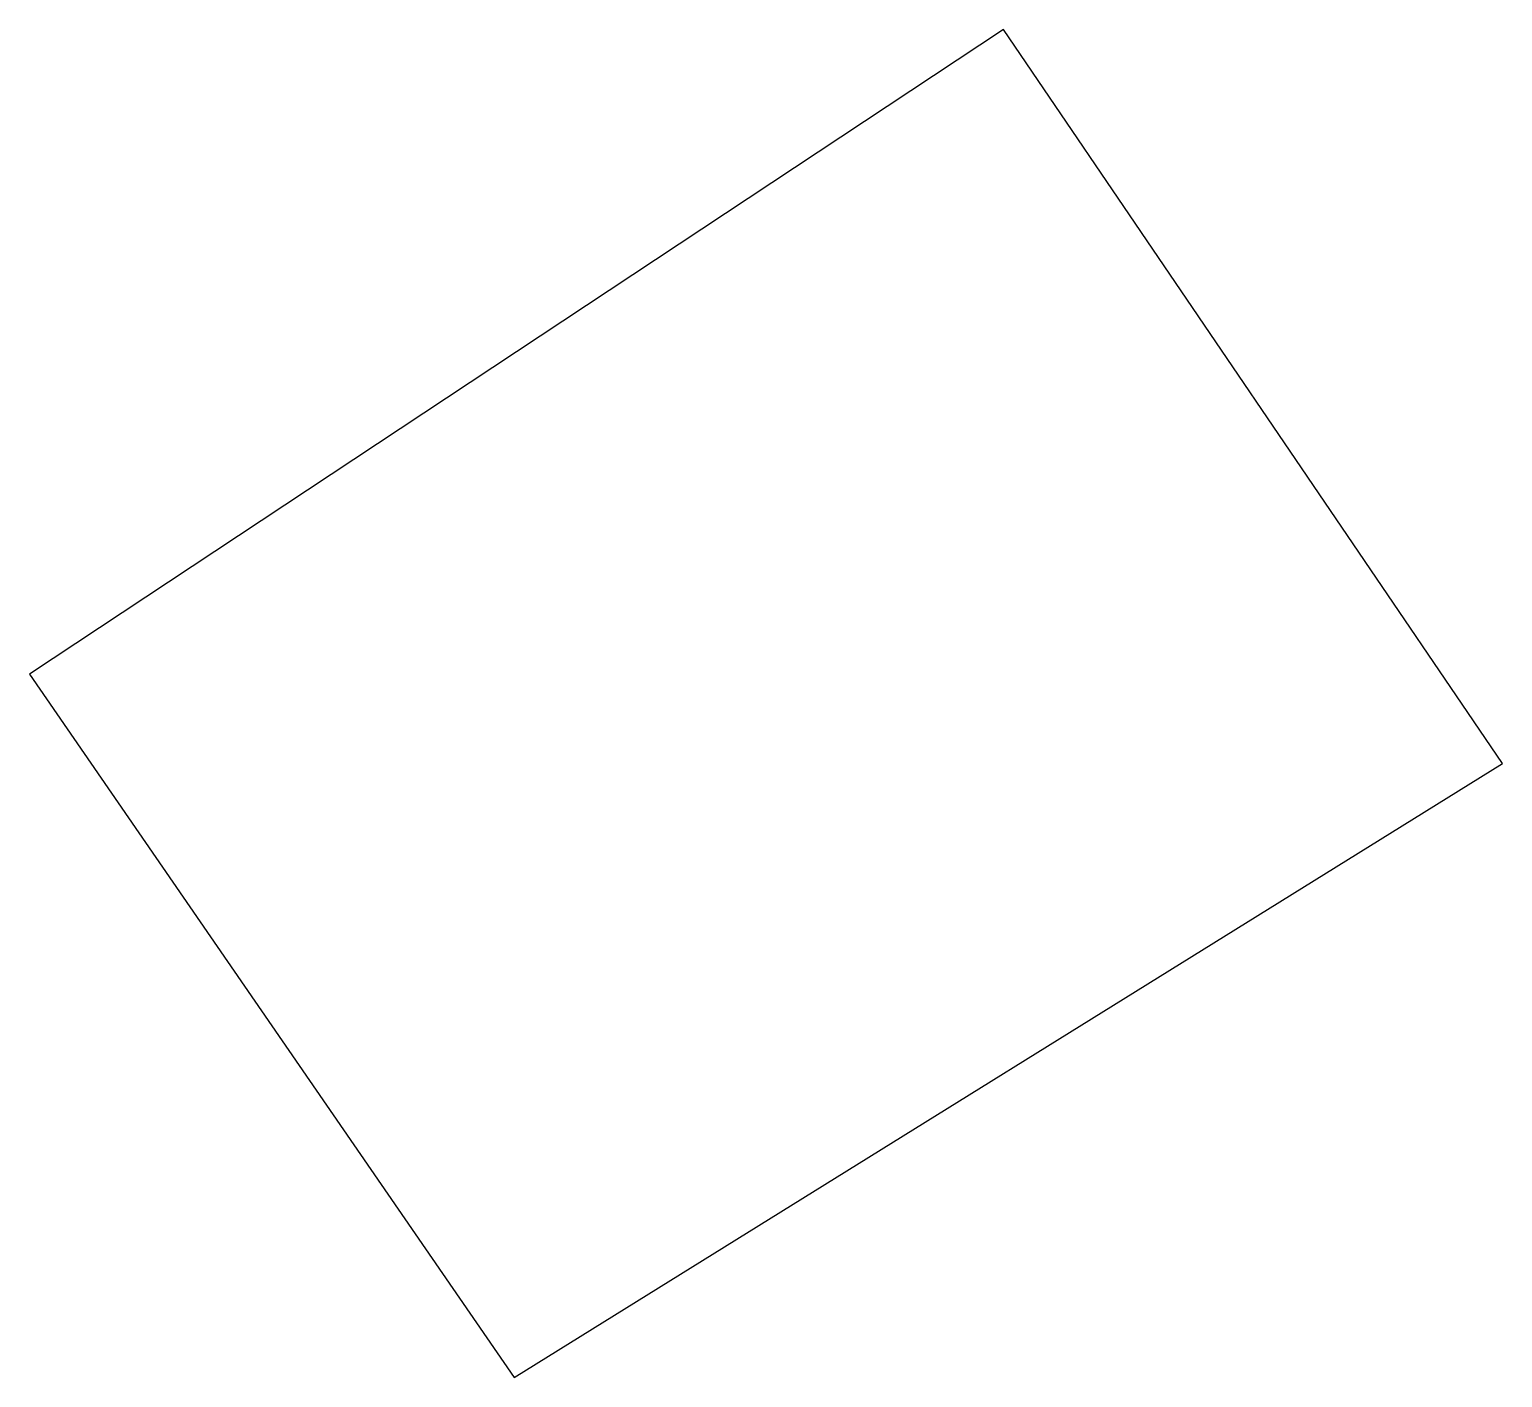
# Model space of a CAD drawing. Header units: millimetres. Extents: x 612601.6 to 612638.3, y 1322424.7 to 1322458.3.
import ezdxf

# ---------------------------------------------------------------- set-up
doc = ezdxf.new("R2010")
doc.units = ezdxf.units.MM

msp = doc.modelspace()

# ---------------------------------------------------------------- linework, layer by layer
at = {"color": 0, "elevation": 61.35}
msp.add_lwpolyline([(612601.618, 1322442.268), (612613.698, 1322424.728), (612638.338, 1322440.038), (612625.898, 1322458.338)], close=True, dxfattribs=at)

doc.saveas('drawing.dxf')
